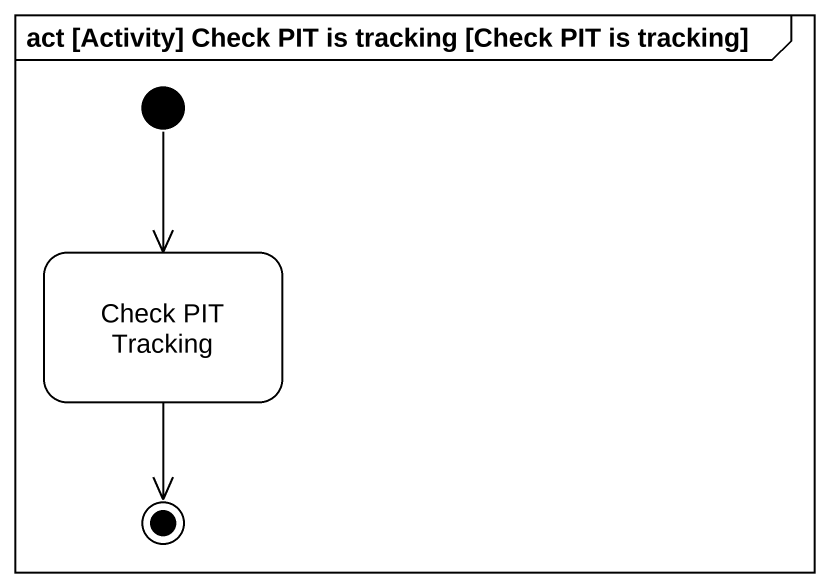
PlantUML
@startuml
mainframe act [Activity] Check PIT is tracking [Check PIT is tracking]
hide empty description
state "Check PIT Tracking" as Check_PIT_Tracking
[*] --> Check_PIT_Tracking
Check_PIT_Tracking --> [*]
@enduml
